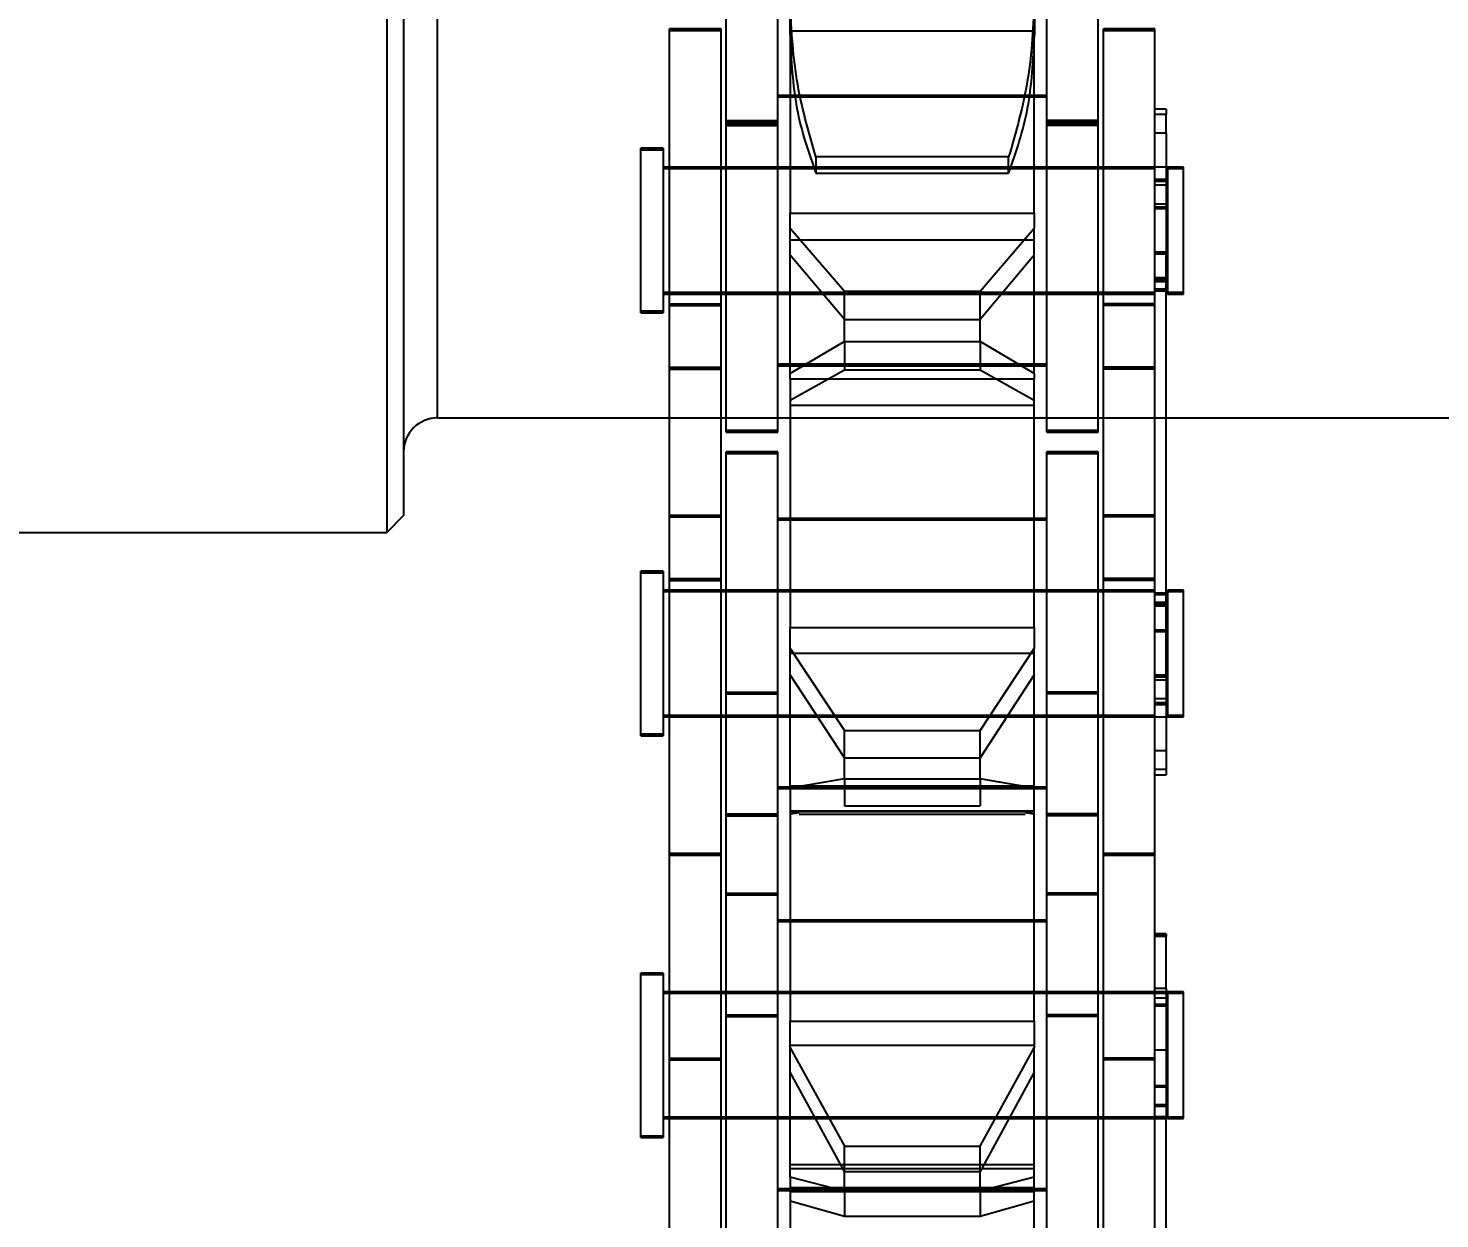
# Model space of a CAD drawing. Header units: metres. Extents: x 0 to 21025, y 0 to 14850.
# Drawn here: x 8826.08 to 8867.71, y 13148.56 to 13183.68 of the extents above; entities that cross this region are included whole.
import ezdxf

# ---------------------------------------------------------------- set-up
doc = ezdxf.new("R2010")
doc.units = ezdxf.units.M
doc.header["$LTSCALE"] = 25
doc.linetypes.add('HIDDEN2', pattern=[4.7625, 3.175, -1.5875])
doc.layers.add('18_COTAS', color=7, linetype='Continuous')
doc.layers.add('ST1', color=7, linetype='HIDDEN2')
doc.styles.add('ROMANS', font='ROMANS.SHX')
doc.dimstyles.new('25___1-25', dxfattribs={"dimscale": 25, "dimtxt": 2.5, "dimasz": 2, "dimexe": 1.5, "dimexo": 1, "dimgap": 0.5, "dimtad": 1, "dimzin": 12, "dimtxsty": 'ROMANS', "dimcen": 0, "dimclrd": 256, "dimclre": 256, "dimclrt": 3, "dimazin": 3, "dimtfac": 1, "dimtmove": 0, "dimatfit": 0, "dimfxl": 1, "dimlwd": -1, "dimlwe": -1, "dimarcsym": 0})

# ---------------------------------------------------------------- blocks, each defined once
blk = doc.blocks.new('*D14')
at = {"layer": '18_COTAS', "transparency": 16777216}
for p, q in [((8767.149, 13416.484), (9534.934, 13416.484)), ((9497.434, 11742.681), (9497.434, 13366.484)), ((8955.399, 11692.681), (9534.934, 11692.681))]:
    blk.add_line(p, q, dxfattribs=at)
for points in [[(9489.1, 13366.484), (9505.767, 13366.484), (9497.434, 13416.484)], [(9489.1, 11742.681), (9505.767, 11742.681), (9497.434, 11692.681)]]:
    blk.add_solid(points, dxfattribs=at)
at = {"layer": 'Defpoints', "color": 0, "transparency": 16777216}
for p in [(8742.149, 13416.484), (9497.434, 13416.484), (8930.399, 11692.681)]:
    blk.add_point(p, dxfattribs=at)
at = {"layer": '18_COTAS', "color": 3, "transparency": 16777216, "insert": (9447.731, 12554.582), "char_height": 62.5, "attachment_point": 5, "rotation": 90, "style": 'ROMANS'}
blk.add_mtext('1723,8', dxfattribs=at)

msp = doc.modelspace()

# ---------------------------------------------------------------- linework, layer by layer
at = {"layer": 'ST1'}
for p, q in [((8836.649, 13200.556), (8836.649, 13168.806)), ((8837.149, 13200.056), (8837.149, 13169.306)), ((8838.149, 13172.206), (8838.149, 13197.178)), ((8838.149, 13172.206), (8838.149, 13197.178)), ((8846.664, 13180.808), (8846.664, 13187.158)), ((8848.184, 13180.808), (8848.184, 13187.158)), ((8856.114, 13180.808), (8856.114, 13187.158)), ((8857.634, 13180.808), (8857.634, 13187.158)), ((8848.549, 13185.725), (8848.549, 13178.217)), ((8855.749, 13178.217), (8855.749, 13185.725)), ((8848.544, 13183.474), (8848.544, 13184.573)), ((8855.754, 13184.573), (8855.754, 13183.474)), ((8844.992, 13183.599), (8844.992, 13183.655)), ((8846.512, 13183.655), (8844.992, 13183.655)), ((8844.992, 13173.623), (8844.992, 13183.599)), ((8846.512, 13183.599), (8844.992, 13183.599)), ((8846.512, 13183.599), (8846.512, 13183.655)), ((8846.512, 13173.623), (8846.512, 13183.599)), ((8855.754, 13183.593), (8848.544, 13183.593)), ((8857.786, 13183.599), (8857.786, 13183.655)), ((8859.306, 13183.655), (8857.786, 13183.655)), ((8857.786, 13173.623), (8857.786, 13183.599)), ((8859.306, 13183.599), (8857.786, 13183.599)), ((8859.306, 13183.599), (8859.306, 13183.655)), ((8859.306, 13173.623), (8859.306, 13183.599)), ((8856.114, 13181.695), (8848.184, 13181.695)), ((8856.114, 13181.639), (8848.184, 13181.639)), ((8859.638, 13181.287), (8859.306, 13181.287)), ((8859.638, 13181.287), (8859.638, 13181.13)), ((8846.664, 13180.952), (8848.184, 13180.952)), ((8846.664, 13180.9), (8848.184, 13180.9)), ((8846.664, 13180.868), (8848.184, 13180.868)), ((8857.634, 13180.952), (8856.114, 13180.952)), ((8857.634, 13180.9), (8856.114, 13180.9)), ((8857.634, 13180.868), (8856.114, 13180.868)), ((8859.638, 13181.13), (8859.306, 13181.13)), ((8859.638, 13180.576), (8859.638, 13181.13)), ((8846.664, 13180.808), (8848.184, 13180.808)), ((8846.664, 13171.759), (8846.664, 13180.808)), ((8848.184, 13171.759), (8848.184, 13180.808)), ((8857.634, 13180.808), (8856.114, 13180.808)), ((8856.114, 13171.759), (8856.114, 13180.808)), ((8857.634, 13171.759), (8857.634, 13180.808)), ((8859.638, 13180.576), (8859.306, 13180.576)), ((8859.638, 13180.576), (8859.638, 13177.013)), ((8844.149, 13180.078), (8844.149, 13180.134)), ((8844.807, 13180.134), (8844.149, 13180.134)), ((8844.149, 13180.035), (8844.149, 13180.078)), ((8844.807, 13180.078), (8844.149, 13180.078)), ((8844.149, 13175.281), (8844.149, 13180.035)), ((8844.807, 13180.134), (8844.807, 13180.078)), ((8844.807, 13180.078), (8844.807, 13175.281)), ((8849.305, 13179.879), (8849.305, 13179.403)), ((8854.992, 13179.879), (8849.305, 13179.879)), ((8854.992, 13179.403), (8854.992, 13179.879)), ((8859.306, 13179.58), (8844.807, 13179.58)), ((8859.306, 13179.524), (8844.807, 13179.524)), ((8846.512, 13179.58), (8844.992, 13179.58)), ((8846.512, 13179.524), (8844.992, 13179.524)), ((8848.184, 13179.58), (8846.664, 13179.58)), ((8848.184, 13179.524), (8846.664, 13179.524)), ((8856.114, 13179.58), (8848.184, 13179.58)), ((8856.114, 13179.524), (8848.184, 13179.524)), ((8849.305, 13179.403), (8854.992, 13179.403)), ((8857.634, 13179.58), (8856.114, 13179.58)), ((8857.634, 13179.524), (8856.114, 13179.524)), ((8859.638, 13179.58), (8857.786, 13179.58)), ((8859.306, 13179.524), (8857.786, 13179.524)), ((8859.675, 13179.211), (8859.306, 13179.211)), ((8859.675, 13179.58), (8859.675, 13179.524)), ((8860.149, 13179.58), (8859.675, 13179.58)), ((8859.675, 13179.524), (8859.675, 13175.834)), ((8860.149, 13179.524), (8859.675, 13179.524)), ((8860.149, 13179.524), (8860.149, 13179.58)), ((8860.149, 13179.492), (8860.149, 13179.524)), ((8860.149, 13175.834), (8860.149, 13179.492)), ((8859.675, 13179.155), (8859.306, 13179.155)), ((8859.638, 13179.044), (8859.306, 13179.044)), ((8859.638, 13178.49), (8859.306, 13178.49)), ((8859.638, 13178.399), (8859.306, 13178.399)), ((8848.549, 13178.217), (8855.749, 13178.217)), ((8848.549, 13177.775), (8848.549, 13178.217)), ((8855.749, 13178.217), (8855.749, 13177.775)), ((8859.638, 13178.346), (8859.306, 13178.346)), ((8848.549, 13177.775), (8850.149, 13175.923)), ((8848.549, 13173.491), (8848.549, 13177.775)), ((8854.149, 13175.923), (8855.749, 13177.775)), ((8855.749, 13173.491), (8855.749, 13177.775)), ((8848.549, 13177.431), (8855.749, 13177.431)), ((8850.149, 13175.088), (8848.549, 13176.978)), ((8855.749, 13176.978), (8854.149, 13175.088)), ((8859.638, 13177.071), (8859.306, 13177.071)), ((8859.638, 13177.013), (8859.306, 13177.013)), ((8859.638, 13164.538), (8859.638, 13177.013)), ((8859.638, 13176.31), (8859.306, 13176.31)), ((8844.807, 13175.89), (8859.306, 13175.89)), ((8844.992, 13175.89), (8846.512, 13175.89)), ((8846.664, 13175.89), (8848.184, 13175.89)), ((8848.184, 13175.89), (8856.114, 13175.89)), ((8850.149, 13174.435), (8850.149, 13175.923)), ((8850.149, 13175.923), (8854.149, 13175.923)), ((8854.149, 13174.435), (8854.149, 13175.923)), ((8856.114, 13175.89), (8857.634, 13175.89)), ((8857.786, 13175.89), (8859.306, 13175.89)), ((8859.306, 13176.259), (8859.675, 13176.259)), ((8859.638, 13176.255), (8859.306, 13176.255)), ((8859.306, 13176.203), (8859.675, 13176.203)), ((8859.638, 13175.979), (8859.306, 13175.979)), ((8859.638, 13175.923), (8859.306, 13175.923)), ((8859.675, 13175.89), (8860.149, 13175.89)), ((8844.807, 13175.834), (8859.306, 13175.834)), ((8844.992, 13175.834), (8846.512, 13175.834)), ((8844.992, 13175.55), (8846.512, 13175.55)), ((8844.992, 13175.498), (8846.512, 13175.498)), ((8846.664, 13175.834), (8848.184, 13175.834)), ((8848.184, 13175.834), (8856.114, 13175.834)), ((8856.114, 13175.834), (8857.634, 13175.834)), ((8857.786, 13175.834), (8859.306, 13175.834)), ((8859.306, 13175.55), (8857.786, 13175.55)), ((8859.306, 13175.498), (8857.786, 13175.498)), ((8859.675, 13175.834), (8860.149, 13175.834)), ((8844.149, 13175.337), (8844.807, 13175.337)), ((8844.149, 13175.281), (8844.807, 13175.281)), ((8850.149, 13175.088), (8854.149, 13175.088)), ((8850.149, 13174.435), (8848.549, 13173.491)), ((8850.149, 13174.435), (8854.149, 13174.435)), ((8850.149, 13174.435), (8850.149, 13173.602)), ((8855.749, 13173.491), (8854.149, 13174.435)), ((8854.149, 13174.435), (8854.149, 13173.602)), ((8844.992, 13173.682), (8846.512, 13173.682)), ((8844.992, 13173.623), (8846.512, 13173.623)), ((8844.992, 13167.386), (8844.992, 13173.623)), ((8846.512, 13167.386), (8846.512, 13173.623)), ((8848.184, 13173.775), (8856.114, 13173.775)), ((8848.184, 13173.719), (8856.114, 13173.719)), ((8848.549, 13172.7), (8850.149, 13173.602)), ((8848.549, 13173.337), (8848.549, 13173.491)), ((8850.149, 13173.602), (8854.149, 13173.602)), ((8854.149, 13173.602), (8855.749, 13172.7)), ((8855.749, 13173.491), (8855.749, 13173.337)), ((8859.306, 13173.682), (8857.786, 13173.682)), ((8859.306, 13173.623), (8857.786, 13173.623)), ((8857.786, 13167.386), (8857.786, 13173.623)), ((8859.306, 13167.386), (8859.306, 13173.623)), ((8848.549, 13173.337), (8855.749, 13173.337)), ((8848.549, 13173.337), (8848.549, 13166.002)), ((8855.749, 13166.002), (8855.749, 13173.337)), ((8848.549, 13172.56), (8855.749, 13172.56)), ((8838.149, 13172.181), (8893.911, 13172.181)), ((8848.549, 13172.181), (8855.749, 13172.181)), ((8846.664, 13171.815), (8848.184, 13171.815)), ((8846.664, 13171.759), (8848.184, 13171.759)), ((8856.114, 13171.815), (8857.634, 13171.815)), ((8856.114, 13171.759), (8857.634, 13171.759)), ((8846.664, 13171.125), (8846.664, 13171.179)), ((8848.184, 13171.179), (8846.664, 13171.179)), ((8846.664, 13160.444), (8846.664, 13171.125)), ((8848.184, 13171.125), (8846.664, 13171.125)), ((8848.184, 13171.125), (8848.184, 13171.179)), ((8848.184, 13160.444), (8848.184, 13171.125)), ((8856.114, 13171.125), (8856.114, 13171.179)), ((8857.634, 13171.179), (8856.114, 13171.179)), ((8856.114, 13160.444), (8856.114, 13171.125)), ((8857.634, 13171.125), (8856.114, 13171.125)), ((8857.634, 13171.125), (8857.634, 13171.179)), ((8857.634, 13160.444), (8857.634, 13171.125)), ((8836.649, 13168.806), (8837.149, 13169.306)), ((8844.992, 13169.312), (8846.512, 13169.312)), ((8844.992, 13169.261), (8846.512, 13169.261)), ((8856.114, 13169.219), (8848.184, 13169.219)), ((8859.306, 13169.312), (8857.786, 13169.312)), ((8859.306, 13169.261), (8857.786, 13169.261)), ((8647.649, 13168.806), (8836.649, 13168.806)), ((8856.114, 13169.165), (8848.184, 13169.165)), ((8844.149, 13167.603), (8844.149, 13167.657)), ((8844.807, 13167.657), (8844.149, 13167.657)), ((8844.149, 13167.561), (8844.149, 13167.603)), ((8844.807, 13167.603), (8844.149, 13167.603)), ((8844.149, 13162.806), (8844.149, 13167.561)), ((8844.807, 13167.657), (8844.807, 13167.603)), ((8844.807, 13167.603), (8844.807, 13162.806)), ((8844.992, 13167.444), (8846.512, 13167.444)), ((8844.992, 13167.386), (8846.512, 13167.386)), ((8844.992, 13159.285), (8844.992, 13167.386)), ((8846.512, 13159.285), (8846.512, 13167.386)), ((8859.306, 13167.444), (8857.786, 13167.444)), ((8859.306, 13167.386), (8857.786, 13167.386)), ((8857.786, 13159.285), (8857.786, 13167.386)), ((8859.306, 13159.285), (8859.306, 13167.386)), ((8859.306, 13167.104), (8844.807, 13167.104)), ((8859.306, 13167.05), (8844.807, 13167.05)), ((8846.512, 13167.104), (8844.992, 13167.104)), ((8846.512, 13167.05), (8844.992, 13167.05)), ((8848.184, 13167.104), (8846.664, 13167.104)), ((8848.184, 13167.05), (8846.664, 13167.05)), ((8856.114, 13167.104), (8848.184, 13167.104)), ((8856.114, 13167.05), (8848.184, 13167.05)), ((8857.634, 13167.104), (8856.114, 13167.104)), ((8857.634, 13167.05), (8856.114, 13167.05)), ((8859.306, 13167.104), (8857.786, 13167.104)), ((8859.306, 13167.05), (8857.786, 13167.05)), ((8859.638, 13167.015), (8859.306, 13167.015)), ((8859.638, 13166.961), (8859.306, 13166.961)), ((8859.675, 13166.735), (8859.306, 13166.735)), ((8859.675, 13167.104), (8859.675, 13167.05)), ((8860.149, 13167.104), (8859.675, 13167.104)), ((8859.675, 13167.05), (8859.675, 13163.36)), ((8860.149, 13167.05), (8859.675, 13167.05)), ((8860.149, 13167.05), (8860.149, 13167.104)), ((8860.149, 13167.017), (8860.149, 13167.05)), ((8860.149, 13163.36), (8860.149, 13167.017)), ((8859.638, 13166.684), (8859.306, 13166.684)), ((8859.675, 13166.681), (8859.306, 13166.681)), ((8859.638, 13166.629), (8859.306, 13166.629)), ((8848.549, 13166.002), (8855.749, 13166.002)), ((8848.549, 13165.376), (8848.549, 13166.002)), ((8855.749, 13166.002), (8855.749, 13165.376)), ((8859.638, 13165.923), (8859.306, 13165.923)), ((8859.638, 13165.871), (8859.306, 13165.871)), ((8848.549, 13165.376), (8850.149, 13162.961)), ((8848.549, 13161.26), (8848.549, 13165.376)), ((8848.549, 13165.243), (8855.749, 13165.243)), ((8854.149, 13162.961), (8855.749, 13165.376)), ((8855.749, 13161.26), (8855.749, 13165.376)), ((8850.149, 13162.158), (8848.549, 13164.606)), ((8855.749, 13164.606), (8854.149, 13162.158)), ((8859.638, 13164.595), (8859.306, 13164.595)), ((8859.638, 13164.538), (8859.306, 13164.538)), ((8859.638, 13164.447), (8859.306, 13164.447)), ((8859.638, 13164.538), (8859.638, 13161.653)), ((8846.664, 13164.091), (8848.184, 13164.091)), ((8846.664, 13164.042), (8848.184, 13164.042)), ((8857.634, 13164.091), (8856.114, 13164.091)), ((8857.634, 13164.042), (8856.114, 13164.042)), ((8859.638, 13163.895), (8859.306, 13163.895)), ((8844.807, 13163.414), (8859.306, 13163.414)), ((8844.992, 13163.414), (8846.512, 13163.414)), ((8846.664, 13163.414), (8848.184, 13163.414)), ((8848.184, 13163.414), (8856.114, 13163.414)), ((8856.114, 13163.414), (8857.634, 13163.414)), ((8857.786, 13163.414), (8859.306, 13163.414)), ((8859.306, 13163.783), (8859.675, 13163.783)), ((8859.306, 13163.729), (8859.675, 13163.729)), ((8859.675, 13163.414), (8860.149, 13163.414)), ((8844.807, 13163.36), (8859.306, 13163.36)), ((8844.992, 13163.36), (8846.512, 13163.36)), ((8846.664, 13163.36), (8848.184, 13163.36)), ((8848.184, 13163.36), (8856.114, 13163.36)), ((8850.149, 13161.532), (8850.149, 13162.961)), ((8850.149, 13162.961), (8854.149, 13162.961)), ((8854.149, 13161.532), (8854.149, 13162.961)), ((8856.114, 13163.36), (8857.634, 13163.36)), ((8857.786, 13163.36), (8859.638, 13163.36)), ((8859.675, 13163.36), (8860.149, 13163.36)), ((8844.149, 13162.86), (8844.807, 13162.86)), ((8844.149, 13162.806), (8844.807, 13162.806)), ((8850.149, 13162.158), (8854.149, 13162.158)), ((8859.638, 13162.361), (8859.306, 13162.361)), ((8859.638, 13161.809), (8859.306, 13161.809)), ((8848.184, 13161.299), (8856.114, 13161.299)), ((8855.749, 13161.319), (8848.549, 13161.319)), ((8848.549, 13161.314), (8855.749, 13161.314)), ((8850.149, 13161.532), (8848.718, 13161.289)), ((8850.149, 13161.532), (8854.149, 13161.532)), ((8850.149, 13161.532), (8850.149, 13160.734)), ((8855.579, 13161.289), (8854.149, 13161.532)), ((8854.149, 13161.532), (8854.149, 13160.734)), ((8859.306, 13161.653), (8859.638, 13161.653)), ((8848.184, 13161.245), (8856.114, 13161.245)), ((8848.544, 13161.256), (8855.754, 13161.256)), ((8848.549, 13161.26), (8848.549, 13154.388)), ((8855.749, 13154.388), (8855.749, 13161.26)), ((8846.664, 13160.501), (8848.184, 13160.501)), ((8855.749, 13160.58), (8848.549, 13160.58)), ((8848.549, 13160.573), (8855.749, 13160.573)), ((8848.549, 13160.505), (8848.818, 13160.544)), ((8848.818, 13160.495), (8855.479, 13160.495)), ((8850.149, 13160.734), (8854.149, 13160.734)), ((8855.479, 13160.544), (8855.749, 13160.505)), ((8857.634, 13160.501), (8856.114, 13160.501)), ((8846.664, 13160.444), (8848.184, 13160.444)), ((8846.664, 13154.52), (8846.664, 13160.444)), ((8848.184, 13154.52), (8848.184, 13160.444)), ((8857.634, 13160.444), (8856.114, 13160.444)), ((8856.114, 13154.52), (8856.114, 13160.444)), ((8857.634, 13154.52), (8857.634, 13160.444)), ((8844.992, 13159.339), (8846.512, 13159.339)), ((8846.512, 13159.327), (8844.992, 13159.327)), ((8844.992, 13159.285), (8846.512, 13159.285)), ((8844.992, 13148.044), (8844.992, 13159.276)), ((8846.512, 13159.276), (8844.992, 13159.276)), ((8846.512, 13148.044), (8846.512, 13159.276)), ((8857.786, 13159.339), (8859.306, 13159.339)), ((8859.306, 13159.327), (8857.786, 13159.327)), ((8857.786, 13159.285), (8859.306, 13159.285)), ((8857.786, 13148.044), (8857.786, 13159.276)), ((8859.306, 13159.276), (8857.786, 13159.276)), ((8859.306, 13148.044), (8859.306, 13159.276)), ((8846.664, 13158.165), (8848.184, 13158.165)), ((8846.664, 13158.117), (8848.184, 13158.117)), ((8857.634, 13158.165), (8856.114, 13158.165)), ((8857.634, 13158.117), (8856.114, 13158.117)), ((8856.114, 13157.367), (8848.184, 13157.367)), ((8856.114, 13157.316), (8848.184, 13157.316)), ((8859.638, 13156.959), (8859.306, 13156.959)), ((8859.638, 13156.908), (8859.306, 13156.908)), ((8859.638, 13156.883), (8859.306, 13156.883)), ((8859.638, 13156.959), (8859.638, 13156.908)), ((8859.638, 13156.908), (8859.638, 13156.883)), ((8859.638, 13155.346), (8859.638, 13156.883)), ((8844.149, 13155.755), (8844.149, 13155.805)), ((8844.807, 13155.805), (8844.149, 13155.805)), ((8844.149, 13155.404), (8844.149, 13155.755)), ((8844.807, 13155.755), (8844.149, 13155.755)), ((8844.807, 13155.805), (8844.807, 13155.755)), ((8844.807, 13155.755), (8844.807, 13155.404)), ((8844.149, 13150.958), (8844.149, 13155.404)), ((8844.807, 13155.404), (8844.807, 13150.958)), ((8859.306, 13155.252), (8844.807, 13155.252)), ((8859.306, 13155.201), (8844.807, 13155.201)), ((8846.512, 13155.252), (8844.992, 13155.252)), ((8846.512, 13155.201), (8844.992, 13155.201)), ((8848.184, 13155.252), (8846.664, 13155.252)), ((8848.184, 13155.201), (8846.664, 13155.201)), ((8856.114, 13155.252), (8848.184, 13155.252)), ((8856.114, 13155.201), (8848.184, 13155.201)), ((8857.634, 13155.252), (8856.114, 13155.252)), ((8857.634, 13155.201), (8856.114, 13155.201)), ((8859.638, 13155.252), (8857.786, 13155.252)), ((8859.306, 13155.201), (8857.786, 13155.201)), ((8859.638, 13155.346), (8859.306, 13155.346)), ((8859.638, 13155.254), (8859.306, 13155.254)), ((8859.638, 13155.206), (8859.306, 13155.206)), ((8859.638, 13155.07), (8859.306, 13155.07)), ((8859.638, 13155.346), (8859.638, 13151.507)), ((8859.675, 13155.252), (8859.675, 13155.201)), ((8860.149, 13155.252), (8859.675, 13155.252)), ((8859.675, 13155.201), (8859.675, 13151.511)), ((8860.149, 13155.201), (8859.675, 13155.201)), ((8860.149, 13155.201), (8860.149, 13155.252)), ((8860.149, 13154.932), (8860.149, 13155.201)), ((8859.675, 13154.883), (8859.306, 13154.883)), ((8859.675, 13154.832), (8859.306, 13154.832)), ((8860.149, 13151.511), (8860.149, 13154.932)), ((8846.664, 13154.575), (8848.184, 13154.575)), ((8846.664, 13154.52), (8848.184, 13154.52)), ((8846.664, 13147.436), (8846.664, 13154.52)), ((8848.184, 13147.436), (8848.184, 13154.52)), ((8848.549, 13154.388), (8855.749, 13154.388)), ((8848.549, 13153.598), (8848.549, 13154.388)), ((8855.749, 13154.388), (8855.749, 13153.598)), ((8857.634, 13154.575), (8856.114, 13154.575)), ((8857.634, 13154.52), (8856.114, 13154.52)), ((8856.114, 13147.436), (8856.114, 13154.52)), ((8857.634, 13147.436), (8857.634, 13154.52)), ((8848.549, 13153.68), (8855.749, 13153.68)), ((8848.549, 13153.598), (8850.149, 13150.698)), ((8848.549, 13149.782), (8848.549, 13153.598)), ((8854.149, 13150.698), (8855.749, 13153.598)), ((8855.749, 13149.782), (8855.749, 13153.598)), ((8859.638, 13153.533), (8859.306, 13153.533)), ((8844.992, 13153.294), (8846.512, 13153.294)), ((8844.992, 13153.248), (8846.512, 13153.248)), ((8859.306, 13153.294), (8857.786, 13153.294)), ((8859.306, 13153.248), (8857.786, 13153.248)), ((8850.149, 13149.952), (8848.549, 13152.881)), ((8855.749, 13152.881), (8854.149, 13149.952)), ((8859.638, 13152.484), (8859.306, 13152.484)), ((8859.638, 13152.435), (8859.306, 13152.435)), ((8859.306, 13151.931), (8859.675, 13151.931)), ((8859.306, 13151.88), (8859.675, 13151.88)), ((8844.807, 13151.562), (8859.306, 13151.562)), ((8844.807, 13151.511), (8859.306, 13151.511)), ((8844.992, 13151.562), (8846.512, 13151.562)), ((8844.992, 13151.511), (8846.512, 13151.511)), ((8846.664, 13151.562), (8848.184, 13151.562)), ((8846.664, 13151.511), (8848.184, 13151.511)), ((8848.184, 13151.562), (8856.114, 13151.562)), ((8848.184, 13151.511), (8856.114, 13151.511)), ((8856.114, 13151.562), (8857.634, 13151.562)), ((8856.114, 13151.511), (8857.634, 13151.511)), ((8857.786, 13151.562), (8859.638, 13151.562)), ((8857.786, 13151.511), (8859.638, 13151.511)), ((8859.638, 13151.564), (8859.306, 13151.564)), ((8859.638, 13151.559), (8859.306, 13151.559)), ((8859.638, 13151.514), (8859.306, 13151.514)), ((8859.638, 13151.507), (8859.306, 13151.507)), ((8859.638, 13140.665), (8859.638, 13151.507)), ((8859.675, 13151.562), (8860.149, 13151.562)), ((8859.675, 13151.511), (8860.149, 13151.511)), ((8844.149, 13151.008), (8844.807, 13151.008)), ((8844.149, 13150.958), (8844.807, 13150.958)), ((8850.149, 13149.373), (8850.149, 13150.698)), ((8850.149, 13150.698), (8854.149, 13150.698)), ((8854.149, 13149.373), (8854.149, 13150.698)), ((8855.749, 13150.146), (8848.549, 13150.146)), ((8848.549, 13150.042), (8855.749, 13150.042)), ((8850.149, 13149.373), (8848.549, 13149.782)), ((8848.549, 13149.782), (8848.549, 13143.748)), ((8850.149, 13149.952), (8854.149, 13149.952)), ((8855.749, 13149.782), (8854.149, 13149.373)), ((8855.749, 13143.748), (8855.749, 13149.782)), ((8848.184, 13149.447), (8856.114, 13149.447)), ((8848.184, 13149.396), (8856.114, 13149.396)), ((8855.749, 13149.475), (8848.549, 13149.475)), ((8848.549, 13149.361), (8855.749, 13149.361)), ((8850.149, 13149.373), (8854.149, 13149.373)), ((8850.149, 13149.373), (8850.149, 13148.636)), ((8854.149, 13149.373), (8854.149, 13148.636)), ((8848.549, 13149.088), (8850.149, 13148.636)), ((8854.149, 13148.636), (8855.749, 13149.088)), ((8850.149, 13148.636), (8854.149, 13148.636))]:
    msp.add_line(p, q, dxfattribs=at)
msp.add_arc((8838.149, 13171.181), 1, 90, 180, dxfattribs=at)
for points, knots in [([(8849.305, 13179.879), (8849.089, 13180.629), (8848.657, 13182.126), (8848.581, 13183.758), (8848.544, 13184.573)], [0, 0, 0, 0, 0.500133, 1, 1, 1, 1]), ([(8855.754, 13184.573), (8855.716, 13183.759), (8855.641, 13182.128), (8855.208, 13180.63), (8854.992, 13179.879)], [0, 0, 0, 0, 0.499098, 1, 1, 1, 1]), ([(8848.544, 13183.474), (8848.581, 13182.734), (8848.657, 13181.254), (8849.089, 13180.02), (8849.305, 13179.403)], [0, 0, 0, 0, 0.499419, 1, 1, 1, 1]), ([(8854.992, 13179.403), (8855.208, 13180.02), (8855.64, 13181.253), (8855.716, 13182.734), (8855.754, 13183.474)], [0, 0, 0, 0, 0.5002609, 1, 1, 1, 1])]:
    msp.add_open_spline(points, degree=3, knots=knots, dxfattribs=at)

# ---------------------------------------------------------------- dimensions: what is measured, and where the dimension line sits
at = {"layer": '18_COTAS'}
dim = msp.add_linear_dim(base=(9497.434, 13416.484), p1=(8930.399, 11692.681), p2=(8742.149, 13416.484), angle=90, dimstyle='25___1-25', dxfattribs=at)
dim.commit()
dim.dimension.update_dxf_attribs({"geometry": '*D14', "text_midpoint": (9447.731, 12554.582)})

doc.saveas('drawing.dxf')
